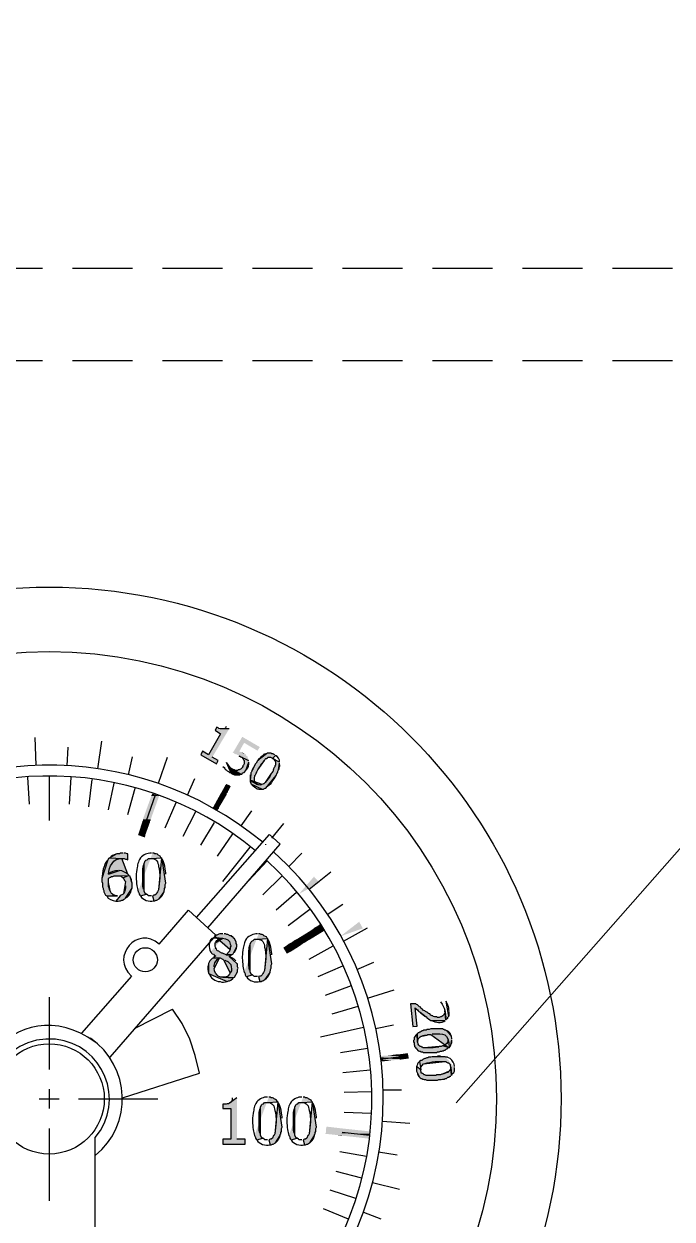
# Model space of a CAD drawing. Header units: millimetres. Extents: x 183355 to 194386, y -190559 to -183233.
# Drawn here: x 186249.4 to 186319.7, y -184252 to -184122.5 of the extents above; entities that cross this region are included whole.
import ezdxf

# ---------------------------------------------------------------- set-up
doc = ezdxf.new("R2010")
doc.units = ezdxf.units.MM
doc.header["$LTSCALE"] = 13
doc.linetypes.add('DASHED', pattern=[0.75, 0.5, -0.25])
doc.layers.add('4虚线层', color=6, linetype='DASHED')
doc.layers.add('PDF_几何图形', color=7, linetype='Continuous')
doc.layers.add('PDF_实体填充', color=7, linetype='Continuous', true_color=0xffffff)
doc.layers.add('标注、文本', color=3, linetype='Continuous', lineweight=25)
doc.layers.add('铁心', color=3, linetype='Continuous', lineweight=0)

# ---------------------------------------------------------------- blocks, each defined once
blk = doc.blocks.new('A$C1C912F39')
at = {"layer": 'PDF_实体填充', "transparency": 33554559}
for points in [[(74.95, 121.4), (74.23, 121.4), (73.97, 121.4), (73.84, 121.46), (73.77, 121.53), (73.64, 121.59), (73.45, 121.27), (74.03, 120.88), (72.73, 118.59), (72.07, 118.98), (71.88, 118.59), (73.58, 117.61), (73.77, 118), (73.12, 118.33)], [(78.28, 119.44), (76.38, 120.55), (75.34, 118.79), (75.47, 118.79), (75.53, 118.72), (75.67, 118.66), (75.8, 118.66), (75.86, 118.59), (75.99, 118.53), (76.06, 118.46), (77.1, 117.94), (77.1, 118.07), (77.04, 118.13), (76.97, 118.26), (76.97, 118.33), (76.91, 118.46), (76.78, 118.53), (76.78, 118.59), (76.06, 118.98), (76.58, 119.9), (78.02, 119.05)], [(77.1, 117.94), (76.06, 118.46), (76.12, 118.46), (76.19, 118.39), (76.32, 118.33), (76.45, 118.2), (76.51, 118.07), (76.58, 118), (76.58, 117.61), (76.51, 117.48), (76.45, 117.42), (76.45, 117.35), (76.38, 117.22), (76.32, 117.15), (76.25, 117.09), (76.12, 117.02), (76.06, 116.96), (75.93, 116.96), (75.86, 116.89), (75.6, 116.89), (75.53, 116.96), (75.4, 116.96), (75.34, 117.02), (76.19, 116.5), (76.32, 116.5), (76.45, 116.63), (76.58, 116.7), (76.78, 116.89), (77.1, 117.81)], [(76.38, 118.85), (76.32, 118.85), (76.25, 118.92), (76.19, 118.92), (76.06, 118.98), (76.78, 118.59), (76.64, 118.66), (76.58, 118.72), (76.51, 118.79)], [(79.91, 118.59), (79.78, 118.66), (79.71, 118.72), (79.58, 118.72), (79.52, 118.79), (79.13, 118.79), (78.99, 118.72), (78.08, 118), (78.02, 117.94), (77.88, 117.68), (77.82, 117.61), (77.43, 116.89), (77.43, 116.83), (77.36, 116.7), (77.3, 116.63), (77.3, 116.5), (77.23, 115.85), (78.02, 115.39), (77.95, 115.46), (77.82, 115.52), (77.75, 115.59), (77.75, 115.72), (77.69, 115.78), (77.69, 116.17), (77.75, 116.24), (77.75, 116.37), (77.82, 116.44), (77.88, 116.57), (77.88, 116.63), (77.95, 116.7), (77.95, 116.76), (78.02, 116.89), (78.08, 116.96), (78.8, 118), (78.86, 118.13), (78.93, 118.2), (78.99, 118.2), (79.13, 118.26), (79.19, 118.33), (79.45, 118.33), (79.58, 118.26), (79.65, 118.2), (79.97, 118.53)], [(80.43, 117.81), (79.65, 118.2), (79.71, 118.2), (79.84, 118.07), (79.91, 117.94), (79.97, 117.87), (79.97, 117.48), (79.91, 117.42), (79.91, 117.28), (79.84, 117.22), (79.78, 117.09), (79.78, 117.02), (79.71, 116.96), (79.71, 116.83), (79.65, 116.76), (79.58, 116.63), (79.52, 116.57), (78.86, 115.59), (78.8, 115.52), (78.73, 115.46), (78.67, 115.46), (78.54, 115.39), (77.23, 115.85), (77.23, 115.65), (77.3, 115.59), (77.3, 115.46), (78.54, 114.87), (78.67, 114.87), (78.73, 114.93), (78.86, 115), (78.93, 115), (80.04, 116.37), (80.17, 116.63), (80.24, 116.7), (80.24, 116.83), (80.3, 116.96), (80.43, 117.68)], [(74.62, 117.81), (75.14, 116.63), (75.21, 116.57), (75.34, 116.5), (75.4, 116.5), (75.53, 116.44), (76.12, 116.44), (76.19, 116.5), (75.34, 117.02), (75.27, 117.09), (75.14, 117.15), (75.08, 117.22), (74.69, 117.74)], [(63.46, 107.95), (63.2, 107.95), (63.07, 107.88), (62.8, 107.88), (62.02, 107.43), (63.33, 107.36), (63.59, 107.36), (63.72, 107.3), (63.85, 107.3), (63.98, 107.23), (63.98, 107.88), (63.91, 107.88), (63.72, 107.95), (63.59, 107.95)], [(65.09, 103.77), (65.15, 103.71), (65.22, 103.57), (65.22, 103.51), (65.28, 103.38), (65.35, 103.31), (66, 103.51), (65.87, 103.57), (65.74, 103.84), (65.74, 103.9), (65.74, 106.77), (65.74, 106.84), (65.87, 107.1), (65.94, 107.17), (66.07, 107.23), (66.2, 107.36), (66.53, 107.36), (67.64, 107.43), (67.57, 107.49), (67.5, 107.62), (67.24, 107.75), (67.18, 107.82), (67.05, 107.88), (66.92, 107.88), (66.79, 107.95), (66.66, 107.95)], [(62.02, 107.43), (61.89, 107.36), (61.76, 107.1), (61.17, 105.21), (61.17, 104.88), (61.24, 104.68), (61.24, 104.29), (61.3, 104.16), (61.3, 104.03), (61.37, 103.9), (61.37, 103.77), (61.56, 103.38), (61.69, 103.31), (62.87, 103.31), (62.67, 103.31), (62.54, 103.38), (62.41, 103.38), (62.35, 103.51), (62.22, 103.57), (62.15, 103.71), (62.09, 103.77), (61.89, 104.75), (61.89, 105.21), (61.96, 105.27), (62.09, 105.34), (62.22, 105.4), (62.35, 105.4), (62.48, 105.47), (62.8, 105.47), (64.11, 105.53), (63.98, 105.66), (63.33, 107.36)], [(67.64, 107.43), (67.31, 103.97), (67.24, 103.84), (67.18, 103.77), (67.11, 103.64), (67.05, 103.51), (66.92, 103.38), (66.79, 103.38), (66.66, 103.31), (66.79, 102.79), (66.92, 102.79), (67.05, 102.86), (67.11, 102.86), (67.37, 102.99), (67.9, 103.77), (67.9, 103.9), (67.96, 103.97), (67.96, 104.1), (68.03, 104.23), (68.03, 104.55), (68.09, 104.68), (67.7, 107.3)], [(64.11, 105.53), (63.46, 105.27), (63.52, 105.21), (63.65, 104.95), (63.72, 104.88), (63.52, 103.57), (63.46, 103.51), (63.33, 103.44), (63.26, 103.38), (63.13, 103.31), (62.67, 102.73), (62.93, 102.73), (63.07, 102.79), (63.2, 102.79), (63.33, 102.86), (63.46, 102.86), (63.52, 102.92), (63.65, 102.99), (63.72, 103.05), (64.44, 104.16), (64.44, 104.68), (64.18, 105.47)], [(72.92, 97.24), (72.99, 97.24), (73.05, 97.11), (73.12, 97.05), (73.25, 96.98), (73.38, 96.85), (73.51, 96.79), (73.45, 96.79), (73.32, 96.72), (73.25, 96.59), (73.97, 96.59), (74.23, 96.46), (74.29, 96.46), (74.36, 96.39), (75.08, 94.96), (75.01, 94.83), (74.82, 94.63), (74.56, 94.5), (74.29, 94.5), (75.4, 94.43), (75.53, 94.5), (75.67, 94.76), (75.73, 94.83), (75.86, 95.09), (75.86, 95.35), (75.93, 95.48), (75.86, 95.61), (75.86, 95.94), (75.8, 96), (75.01, 96.72), (75.01, 96.79), (75.08, 96.79), (75.21, 96.92), (74.62, 96.92), (74.23, 97.11), (74.16, 97.11), (73.9, 97.24), (73.84, 97.31), (73.71, 97.37), (73.64, 97.44), (73.58, 97.57), (73.51, 97.57), (73.51, 97.7), (73.45, 97.83), (73.45, 98.22), (74.29, 98.74)], [(73.64, 99.07), (73.51, 99.07), (73.38, 99), (75.08, 97.5), (75.01, 97.37), (75.01, 97.31), (74.62, 96.92), (75.21, 96.92), (75.34, 96.98), (75.4, 97.05), (75.8, 97.83), (75.8, 98.03), (75.73, 98.16), (75.73, 98.29), (75.53, 98.68), (75.47, 98.74), (75.34, 98.87), (75.27, 98.87), (75.21, 99), (75.08, 99), (74.82, 99.14), (74.69, 99.14), (74.56, 99.2), (74.42, 99.2)], [(76.58, 95.02), (76.64, 94.96), (76.71, 94.83), (76.71, 94.76), (76.78, 94.63), (76.84, 94.57), (77.49, 94.76), (77.36, 94.83), (77.23, 95.09), (77.23, 95.15), (77.23, 98.03), (77.23, 98.09), (77.36, 98.35), (77.43, 98.42), (77.56, 98.48), (77.69, 98.61), (78.02, 98.61), (79.13, 98.68), (79.06, 98.74), (78.99, 98.87), (78.73, 99), (78.67, 99.07), (78.54, 99.14), (78.41, 99.14), (78.28, 99.2), (78.15, 99.2)], [(79.13, 98.68), (78.8, 95.22), (78.73, 95.09), (78.67, 95.02), (78.6, 94.89), (78.54, 94.76), (78.47, 94.7), (78.41, 94.63), (78.28, 94.63), (78.15, 94.57), (78.28, 94.04), (78.41, 94.04), (78.54, 94.11), (78.6, 94.11), (78.73, 94.17), (78.86, 94.24), (79.39, 95.02), (79.39, 95.15), (79.45, 95.22), (79.45, 95.35), (79.52, 95.48), (79.52, 95.81), (79.58, 95.94), (79.19, 98.55)], [(73.25, 96.59), (73.12, 96.52), (72.86, 96.26), (72.73, 96), (72.73, 94.89), (74.75, 94.04), (74.88, 94.11), (75.01, 94.11), (75.14, 94.17), (75.34, 94.37), (75.4, 94.43), (74.29, 94.5), (74.03, 94.5), (73.77, 94.63), (73.71, 94.7), (73.58, 94.76), (73.58, 94.83), (73.51, 94.89), (73.38, 95.15), (73.38, 95.28), (73.32, 95.41), (73.9, 96.59)], [(98.45, 89.87), (98.32, 90.91), (98.32, 90.58), (98.25, 90.52), (98.19, 90.39), (98.12, 90.32), (97.99, 90.26), (97.93, 90.19), (97.86, 90.19), (97.73, 90.13), (97.54, 90.13), (97.41, 90.19), (97.21, 90.19), (97.08, 90.26), (97.01, 90.32), (96.95, 90.32), (96.82, 90.39), (96.69, 90.52), (96.56, 90.58), (96.49, 90.65), (96.36, 90.71), (96.23, 90.78), (96.16, 90.84), (96.03, 90.91), (95.9, 91.04), (95.77, 91.11), (95.71, 91.17), (95.71, 91.24), (95.58, 91.3), (95.38, 91.5), (95.25, 91.56), (95.19, 91.63), (94.6, 91.63), (94.86, 89.15), (95.32, 89.21), (95.12, 91.17), (95.12, 91.11), (95.19, 91.11), (95.25, 91.04), (95.38, 90.97), (95.45, 90.84), (95.51, 90.78), (95.64, 90.71), (96.3, 90.19), (96.43, 90.06), (96.56, 90), (96.69, 89.87), (96.82, 89.8), (98.38, 89.8)], [(98.65, 91.43), (98.65, 91.5), (98.52, 91.76), (98.52, 91.82), (98.45, 91.89), (98.71, 90.26), (98.78, 90.32), (98.78, 90.78)], [(98.78, 86.86), (98.12, 87.06), (98.06, 87.06), (97.93, 86.99), (97.73, 86.99), (96.1, 86.86), (95.97, 86.86), (95.9, 86.93), (95.84, 86.93), (95.71, 86.99), (95.64, 86.99), (95.51, 87.12), (95.45, 87.25), (95.45, 87.32), (95.38, 87.45), (95.32, 88.36), (95.25, 88.3), (95.19, 88.23), (95.12, 88.1), (94.99, 87.97), (94.99, 87.71), (94.92, 87.65), (94.92, 87.51), (94.99, 87.38), (94.99, 87.19), (95.05, 87.12), (95.05, 86.99), (95.12, 86.93), (95.19, 86.8), (95.25, 86.73), (95.45, 86.54), (95.58, 86.47), (95.64, 86.47), (95.71, 86.4), (95.9, 86.4), (95.97, 86.34), (97.41, 86.34), (97.54, 86.4), (97.73, 86.4), (97.86, 86.47), (97.99, 86.47), (98.06, 86.54), (98.19, 86.54), (98.25, 86.6), (98.38, 86.6), (98.45, 86.67), (98.52, 86.73), (98.58, 86.73), (98.65, 86.8)], [(99.1, 87.84), (99.1, 87.91), (99.04, 88.04), (99.04, 88.1), (98.97, 88.23), (98.58, 88.69), (98.52, 88.69), (98.45, 88.76), (98.32, 88.76), (98.25, 88.82), (98.19, 88.82), (98.06, 88.89), (96.88, 88.89), (96.82, 88.89), (96.62, 88.82), (96.43, 88.82), (96.3, 88.76), (96.03, 88.76), (95.97, 88.69), (95.84, 88.69), (95.77, 88.62), (95.64, 88.56), (95.58, 88.56), (95.51, 88.49), (95.45, 88.49), (95.32, 88.36), (95.38, 87.45), (95.38, 87.65), (95.45, 87.71), (95.45, 87.84), (95.51, 87.91), (95.64, 88.04), (95.77, 88.1), (95.84, 88.1), (96.36, 88.23), (96.49, 88.3), (96.82, 88.3), (98.78, 86.86), (98.84, 86.93), (98.91, 86.99), (98.97, 87.12), (99.1, 87.71)], [(98.45, 85.82), (98.38, 85.88), (97.99, 85.88), (97.21, 85.88), (96.95, 85.88), (96.82, 85.82), (96.56, 85.82), (96.49, 85.75), (96.36, 85.75), (96.23, 85.69), (96.16, 85.69), (96.03, 85.62), (95.97, 85.62), (95.84, 85.49), (95.71, 85.49), (95.58, 85.36), (95.71, 84.45), (95.71, 84.77), (96.03, 85.1), (98.38, 85.36), (98.45, 85.36), (98.52, 85.3), (98.65, 85.23), (98.71, 85.23), (98.91, 85.03), (98.91, 84.9), (98.97, 84.77), (99.04, 83.86), (99.1, 83.92), (99.17, 84.05), (99.3, 84.19), (99.36, 84.32), (99.36, 84.71)], [(99.04, 83.86), (98.97, 84.77), (98.97, 84.58), (98.91, 84.51), (98.91, 84.38), (98.84, 84.38), (98.78, 84.32), (98.06, 83.99), (97.99, 83.99), (97.86, 83.92), (97.41, 83.92), (97.34, 83.86), (96.49, 83.86), (96.3, 83.86), (96.16, 83.92), (96.1, 83.92), (96.03, 83.99), (95.9, 84.05), (95.84, 84.12), (95.77, 84.12), (95.77, 84.25), (95.71, 84.32), (95.71, 84.45), (95.25, 84.84), (95.25, 84.32), (95.58, 83.66), (95.64, 83.6), (95.77, 83.53), (95.84, 83.53), (95.9, 83.47), (95.97, 83.47), (96.1, 83.4), (96.23, 83.4), (96.36, 83.34), (97.54, 83.34), (97.67, 83.4), (97.93, 83.4), (98.06, 83.47), (98.25, 83.47), (98.38, 83.53), (98.52, 83.53), (98.65, 83.66), (98.78, 83.66), (98.84, 83.73), (98.91, 83.79), (98.97, 83.79)], [(75.8, 81.44), (75.01, 80.86), (74.95, 80.86), (74.88, 80.79), (74.75, 80.79), (74.62, 80.73), (74.29, 80.73), (74.29, 80.27), (75.14, 80.27), (75.14, 76.94), (74.29, 76.94), (74.29, 76.42), (76.71, 76.42), (76.71, 76.94), (75.8, 76.94)], [(77.69, 77.33), (77.75, 77.27), (77.82, 77.13), (77.82, 77.07), (77.88, 76.94), (77.95, 76.87), (78.6, 77.07), (78.47, 77.13), (78.34, 77.4), (78.34, 77.46), (78.34, 80.33), (78.34, 80.4), (78.47, 80.66), (78.54, 80.73), (78.67, 80.79), (78.8, 80.92), (79.13, 80.92), (80.24, 80.99), (80.17, 81.05), (80.1, 81.18), (79.97, 81.25), (79.84, 81.31), (79.78, 81.38), (79.65, 81.44), (79.52, 81.44), (79.39, 81.51), (79.26, 81.51)], [(80.24, 80.99), (79.91, 77.53), (79.84, 77.4), (79.78, 77.33), (79.65, 77.07), (79.52, 76.94), (79.39, 76.94), (79.26, 76.87), (79.39, 76.35), (79.52, 76.35), (79.65, 76.42), (79.71, 76.42), (79.97, 76.55), (80.5, 77.33), (80.5, 77.46), (80.56, 77.53), (80.56, 77.66), (80.63, 77.79), (80.63, 78.11), (80.69, 78.24), (80.3, 80.86)], [(81.41, 77.33), (81.48, 77.27), (81.54, 77.13), (81.54, 77.07), (81.61, 76.94), (81.67, 76.87), (82.32, 77.07), (82.19, 77.13), (82.06, 77.4), (82.06, 77.46), (82.06, 80.33), (82.06, 80.4), (82.19, 80.66), (82.26, 80.73), (82.39, 80.79), (82.52, 80.92), (82.85, 80.92), (83.96, 80.99), (83.89, 81.05), (83.83, 81.18), (83.7, 81.25), (83.56, 81.31), (83.5, 81.38), (83.37, 81.44), (83.24, 81.44), (83.11, 81.51), (82.98, 81.51)], [(83.96, 80.99), (83.63, 77.53), (83.56, 77.4), (83.5, 77.33), (83.37, 77.07), (83.24, 76.94), (83.11, 76.94), (82.98, 76.87), (83.11, 76.35), (83.24, 76.35), (83.37, 76.42), (83.43, 76.42), (83.56, 76.48), (83.7, 76.55), (84.22, 77.33), (84.22, 77.46), (84.28, 77.53), (84.28, 77.66), (84.35, 77.79), (84.35, 78.11), (84.41, 78.24), (84.02, 80.86)]]:
    blk.add_hatch(color=7, dxfattribs=at).paths.add_polyline_path(points, flags=16)
at = {"layer": 'PDF_几何图形'}
blk.add_line((79.58, 109.58), (80.89, 111.15), dxfattribs=at)
for points in [[(54.06, 117.48), (53.93, 120.48)], [(74.95, 121.4), (74.23, 121.4), (73.97, 121.4), (73.84, 121.46), (73.77, 121.53), (73.64, 121.59), (73.45, 121.27), (74.03, 120.88), (72.73, 118.59), (72.07, 118.98), (71.88, 118.59), (73.58, 117.61), (73.77, 118), (73.12, 118.33)], [(57.39, 117.42), (57.52, 119.44)], [(60.72, 117.09), (61.17, 120.09)], [(64.04, 116.44), (64.5, 118.39)], [(67.31, 115.52), (68.29, 118.33)], [(77.1, 117.94), (76.06, 118.46), (76.12, 118.46), (76.19, 118.39), (76.32, 118.33), (76.45, 118.2), (76.51, 118.07), (76.58, 118), (76.58, 117.61), (76.51, 117.48), (76.45, 117.42), (76.45, 117.35), (76.38, 117.22), (76.32, 117.15), (76.25, 117.09), (76.12, 117.02), (76.06, 116.96), (75.93, 116.96), (75.86, 116.89), (75.6, 116.89), (75.53, 116.96), (75.4, 116.96), (75.34, 117.02), (76.19, 116.5), (76.32, 116.5), (76.45, 116.63), (76.58, 116.7), (76.78, 116.89), (77.1, 117.81)], [(79.91, 118.59), (79.78, 118.66), (79.71, 118.72), (79.58, 118.72), (79.52, 118.79), (79.13, 118.79), (78.99, 118.72), (78.08, 118), (78.02, 117.94), (77.88, 117.68), (77.82, 117.61), (77.43, 116.89), (77.43, 116.83), (77.36, 116.7), (77.3, 116.63), (77.3, 116.5), (77.23, 115.85), (78.02, 115.39), (77.95, 115.46), (77.82, 115.52), (77.75, 115.59), (77.75, 115.72), (77.69, 115.78), (77.69, 116.17), (77.75, 116.24), (77.75, 116.37), (77.82, 116.44), (77.88, 116.57), (77.88, 116.63), (77.95, 116.7), (77.95, 116.76), (78.02, 116.89), (78.08, 116.96), (78.8, 118), (78.86, 118.13), (78.93, 118.2), (78.99, 118.2), (79.13, 118.26), (79.19, 118.33), (79.45, 118.33), (79.58, 118.26), (79.65, 118.2), (79.97, 118.53)], [(80.43, 117.81), (79.65, 118.2), (79.71, 118.2), (79.84, 118.07), (79.91, 117.94), (79.97, 117.87), (79.97, 117.48), (79.91, 117.42), (79.91, 117.28), (79.84, 117.22), (79.78, 117.09), (79.78, 117.02), (79.71, 116.96), (79.71, 116.83), (79.65, 116.76), (79.58, 116.63), (79.52, 116.57), (78.86, 115.59), (78.8, 115.52), (78.73, 115.46), (78.67, 115.46), (78.54, 115.39), (77.23, 115.85), (77.23, 115.65), (77.3, 115.59), (77.3, 115.46), (78.54, 114.87), (78.67, 114.87), (78.73, 114.93), (78.86, 115), (78.93, 115), (80.04, 116.37), (80.17, 116.63), (80.24, 116.7), (80.24, 116.83), (80.3, 116.96), (80.43, 117.68)], [(74.62, 117.81), (75.14, 116.63), (75.21, 116.57), (75.34, 116.5), (75.4, 116.5), (75.53, 116.44), (76.12, 116.44), (76.19, 116.5), (75.34, 117.02), (75.27, 117.09), (75.14, 117.15), (75.08, 117.22), (74.69, 117.74)], [(53.34, 113.24), (53.14, 116.17)], [(55.49, 111.47), (55.49, 116.24)], [(57.65, 113.24), (57.84, 116.17)], [(59.74, 112.98), (60.13, 115.91)], [(61.89, 112.65), (62.48, 115.52)], [(70.44, 114.22), (71.23, 116.04)], [(73.45, 112.71), (74.95, 115.33)], [(63.98, 112.13), (64.76, 115)], [(66, 111.47), (66.98, 114.28)], [(68.03, 110.69), (69.2, 113.43)], [(69.99, 109.78), (71.36, 112.45)], [(76.25, 110.89), (77.43, 112.52)], [(71.88, 108.8), (73.38, 111.28)], [(71.42, 100.96), (79.32, 109.97), (80.5, 108.93)], [(72.66, 99.85), (80.5, 108.93)], [(73.71, 107.62), (75.34, 110.04)], [(78.93, 108.86), (78.93, 108.93)], [(63.46, 107.95), (63.2, 107.95), (63.07, 107.88), (62.8, 107.88), (62.02, 107.43), (63.33, 107.36), (63.59, 107.36), (63.72, 107.3), (63.85, 107.3), (63.98, 107.23), (63.98, 107.88), (63.91, 107.88), (63.72, 107.95), (63.59, 107.95)], [(65.09, 103.77), (65.15, 103.71), (65.22, 103.57), (65.22, 103.51), (65.28, 103.38), (65.35, 103.31), (66, 103.51), (65.87, 103.57), (65.74, 103.84), (65.74, 103.9), (65.74, 106.77), (65.74, 106.84), (65.87, 107.1), (65.94, 107.17), (66.07, 107.23), (66.2, 107.36), (66.53, 107.36), (67.64, 107.43), (67.57, 107.49), (67.5, 107.62), (67.24, 107.75), (67.18, 107.82), (67.05, 107.88), (66.92, 107.88), (66.79, 107.95), (66.66, 107.95)], [(74.29, 104.88), (77.23, 108.6)], [(81.41, 106.51), (82.85, 107.95)], [(62.02, 107.43), (61.89, 107.36), (61.76, 107.1), (61.17, 105.21), (61.17, 104.88), (61.24, 104.68), (61.24, 104.29), (61.3, 104.16), (61.3, 104.03), (61.37, 103.9), (61.37, 103.77), (61.56, 103.38), (61.69, 103.31), (62.87, 103.31), (62.67, 103.31), (62.54, 103.38), (62.41, 103.38), (62.35, 103.51), (62.22, 103.57), (62.15, 103.71), (62.09, 103.77), (61.89, 104.75), (61.89, 105.21), (61.96, 105.27), (62.09, 105.34), (62.22, 105.4), (62.35, 105.4), (62.48, 105.47), (62.8, 105.47), (64.11, 105.53), (63.98, 105.66), (63.33, 107.36)], [(67.64, 107.43), (67.31, 103.97), (67.24, 103.84), (67.18, 103.77), (67.11, 103.64), (67.05, 103.51), (66.92, 103.38), (66.79, 103.38), (66.66, 103.31), (66.79, 102.79), (66.92, 102.79), (67.05, 102.86), (67.11, 102.86), (67.37, 102.99), (67.9, 103.77), (67.9, 103.9), (67.96, 103.97), (67.96, 104.1), (68.03, 104.23), (68.03, 104.55), (68.09, 104.68), (67.7, 107.3)], [(77.04, 104.95), (79.06, 107.1)], [(61.89, 105.66), (63.07, 106.06)], [(64.11, 105.53), (63.46, 105.27), (63.52, 105.21), (63.65, 104.95), (63.72, 104.88), (63.52, 103.57), (63.46, 103.51), (63.33, 103.44), (63.26, 103.38), (63.13, 103.31), (62.67, 102.73), (62.93, 102.73), (63.07, 102.79), (63.2, 102.79), (63.33, 102.86), (63.46, 102.86), (63.52, 102.92), (63.65, 102.99), (63.72, 103.05), (64.44, 104.16), (64.44, 104.68), (64.18, 105.47)], [(78.6, 103.44), (80.69, 105.47)], [(83.63, 104.03), (85.98, 105.93)], [(80.04, 101.81), (82.26, 103.71)], [(85.59, 101.29), (87.29, 102.4)], [(67.37, 98.09), (70.57, 101.75), (73.51, 99.07)], [(81.35, 100.11), (83.7, 101.88)], [(82.52, 98.35), (85.07, 99.92)], [(87.35, 98.42), (89.96, 99.85)], [(73.51, 99.07), (62.02, 85.82)], [(72.92, 97.24), (72.99, 97.24), (73.05, 97.11), (73.12, 97.05), (73.25, 96.98), (73.38, 96.85), (73.51, 96.79), (73.45, 96.79), (73.32, 96.72), (73.25, 96.59), (73.97, 96.59), (74.23, 96.46), (74.29, 96.46), (74.36, 96.39), (75.08, 94.96), (75.01, 94.83), (74.82, 94.63), (74.56, 94.5), (74.29, 94.5), (75.4, 94.43), (75.53, 94.5), (75.67, 94.76), (75.73, 94.83), (75.86, 95.09), (75.86, 95.35), (75.93, 95.48), (75.86, 95.61), (75.86, 95.94), (75.8, 96), (75.01, 96.72), (75.01, 96.79), (75.08, 96.79), (75.21, 96.92), (74.62, 96.92), (74.23, 97.11), (74.16, 97.11), (73.9, 97.24), (73.84, 97.31), (73.71, 97.37), (73.64, 97.44), (73.58, 97.57), (73.51, 97.57), (73.51, 97.7), (73.45, 97.83), (73.45, 98.22), (74.29, 98.74)], [(73.64, 99.07), (73.51, 99.07), (73.38, 99), (75.08, 97.5), (75.01, 97.37), (75.01, 97.31), (74.62, 96.92), (75.21, 96.92), (75.34, 96.98), (75.4, 97.05), (75.8, 97.83), (75.8, 98.03), (75.73, 98.16), (75.73, 98.29), (75.53, 98.68), (75.47, 98.74), (75.34, 98.87), (75.27, 98.87), (75.21, 99), (75.08, 99), (74.82, 99.14), (74.69, 99.14), (74.56, 99.2), (74.42, 99.2)], [(76.58, 95.02), (76.64, 94.96), (76.71, 94.83), (76.71, 94.76), (76.78, 94.63), (76.84, 94.57), (77.49, 94.76), (77.36, 94.83), (77.23, 95.09), (77.23, 95.15), (77.23, 98.03), (77.23, 98.09), (77.36, 98.35), (77.43, 98.42), (77.56, 98.48), (77.69, 98.61), (78.02, 98.61), (79.13, 98.68), (79.06, 98.74), (78.99, 98.87), (78.73, 99), (78.67, 99.07), (78.54, 99.14), (78.41, 99.14), (78.28, 99.2), (78.15, 99.2)], [(79.13, 98.68), (78.8, 95.22), (78.73, 95.09), (78.67, 95.02), (78.6, 94.89), (78.54, 94.76), (78.47, 94.7), (78.41, 94.63), (78.28, 94.63), (78.15, 94.57), (78.28, 94.04), (78.41, 94.04), (78.54, 94.11), (78.6, 94.11), (78.73, 94.17), (78.86, 94.24), (79.39, 95.02), (79.39, 95.15), (79.45, 95.22), (79.45, 95.35), (79.52, 95.48), (79.52, 95.81), (79.58, 95.94), (79.19, 98.55)], [(86.89, 99.27), (86.89, 99.33)], [(83.63, 96.46), (86.24, 97.9)], [(73.25, 96.59), (73.12, 96.52), (72.86, 96.26), (72.73, 96), (72.73, 94.89), (74.75, 94.04), (74.88, 94.11), (75.01, 94.11), (75.14, 94.17), (75.34, 94.37), (75.4, 94.43), (74.29, 94.5), (74.03, 94.5), (73.77, 94.63), (73.71, 94.7), (73.58, 94.76), (73.58, 94.83), (73.51, 94.89), (73.38, 95.15), (73.38, 95.28), (73.32, 95.41), (73.9, 96.59)], [(88.79, 95.35), (90.62, 96.13)], [(64.37, 94.63), (58.95, 88.43)], [(84.61, 94.57), (87.29, 95.74)], [(85.39, 92.54), (88.2, 93.59)], [(55.49, 84.51), (55.49, 92.35)], [(89.96, 92.22), (92.84, 93.13)], [(64.7, 88.95), (68.81, 91.04)], [(71.75, 84.12), (71.29, 86.01), (70.7, 87.78), (69.85, 89.47), (68.81, 91.04)], [(86.11, 90.52), (88.92, 91.37)], [(98.45, 89.87), (98.32, 90.91), (98.32, 90.58), (98.25, 90.52), (98.19, 90.39), (98.12, 90.32), (97.99, 90.26), (97.93, 90.19), (97.86, 90.19), (97.73, 90.13), (97.54, 90.13), (97.41, 90.19), (97.21, 90.19), (97.08, 90.26), (97.01, 90.32), (96.95, 90.32), (96.82, 90.39), (96.69, 90.52), (96.56, 90.58), (96.49, 90.65), (96.36, 90.71), (96.23, 90.78), (96.16, 90.84), (96.03, 90.91), (95.9, 91.04), (95.77, 91.11), (95.71, 91.17), (95.71, 91.24), (95.58, 91.3), (95.38, 91.5), (95.25, 91.56), (95.19, 91.63), (94.6, 91.63), (94.86, 89.15), (95.32, 89.21), (95.12, 91.17), (95.12, 91.11), (95.19, 91.11), (95.25, 91.04), (95.38, 90.97), (95.45, 90.84), (95.51, 90.78), (95.64, 90.71), (96.3, 90.19), (96.43, 90.06), (96.56, 90), (96.69, 89.87), (96.82, 89.8), (98.38, 89.8)], [(98.65, 91.43), (98.65, 91.5), (98.52, 91.76), (98.52, 91.82), (98.45, 91.89), (98.71, 90.26), (98.78, 90.32), (98.78, 90.78)], [(84.87, 88.04), (89.51, 89.08)], [(90.81, 88.95), (92.77, 89.34)], [(98.78, 86.86), (98.12, 87.06), (98.06, 87.06), (97.93, 86.99), (97.73, 86.99), (96.1, 86.86), (95.97, 86.86), (95.9, 86.93), (95.84, 86.93), (95.71, 86.99), (95.64, 86.99), (95.51, 87.12), (95.45, 87.25), (95.45, 87.32), (95.38, 87.45), (95.32, 88.36), (95.25, 88.3), (95.19, 88.23), (95.12, 88.1), (94.99, 87.97), (94.99, 87.71), (94.92, 87.65), (94.92, 87.51), (94.99, 87.38), (94.99, 87.19), (95.05, 87.12), (95.05, 86.99), (95.12, 86.93), (95.19, 86.8), (95.25, 86.73), (95.45, 86.54), (95.58, 86.47), (95.64, 86.47), (95.71, 86.4), (95.9, 86.4), (95.97, 86.34), (97.41, 86.34), (97.54, 86.4), (97.73, 86.4), (97.86, 86.47), (97.99, 86.47), (98.06, 86.54), (98.19, 86.54), (98.25, 86.6), (98.38, 86.6), (98.45, 86.67), (98.52, 86.73), (98.58, 86.73), (98.65, 86.8)], [(99.1, 87.84), (99.1, 87.91), (99.04, 88.04), (99.04, 88.1), (98.97, 88.23), (98.58, 88.69), (98.52, 88.69), (98.45, 88.76), (98.32, 88.76), (98.25, 88.82), (98.19, 88.82), (98.06, 88.89), (96.88, 88.89), (96.82, 88.89), (96.62, 88.82), (96.43, 88.82), (96.3, 88.76), (96.03, 88.76), (95.97, 88.69), (95.84, 88.69), (95.77, 88.62), (95.64, 88.56), (95.58, 88.56), (95.51, 88.49), (95.45, 88.49), (95.32, 88.36), (95.38, 87.45), (95.38, 87.65), (95.45, 87.71), (95.45, 87.84), (95.51, 87.91), (95.64, 88.04), (95.77, 88.1), (95.84, 88.1), (96.36, 88.23), (96.49, 88.3), (96.82, 88.3), (98.78, 86.86), (98.84, 86.93), (98.91, 86.99), (98.97, 87.12), (99.1, 87.71)], [(87.02, 86.34), (89.96, 86.8)], [(91.4, 85.62), (94.34, 86.01)], [(98.45, 85.82), (98.38, 85.88), (97.99, 85.88), (97.21, 85.88), (96.95, 85.88), (96.82, 85.82), (96.56, 85.82), (96.49, 85.75), (96.36, 85.75), (96.23, 85.69), (96.16, 85.69), (96.03, 85.62), (95.97, 85.62), (95.84, 85.49), (95.71, 85.49), (95.58, 85.36), (95.71, 84.45), (95.71, 84.77), (96.03, 85.1), (98.38, 85.36), (98.45, 85.36), (98.52, 85.3), (98.65, 85.23), (98.71, 85.23), (98.91, 85.03), (98.91, 84.9), (98.97, 84.77), (99.04, 83.86), (99.1, 83.92), (99.17, 84.05), (99.3, 84.19), (99.36, 84.32), (99.36, 84.71)], [(87.29, 84.19), (90.22, 84.45)], [(99.04, 83.86), (98.97, 84.77), (98.97, 84.58), (98.91, 84.51), (98.91, 84.38), (98.84, 84.38), (98.78, 84.32), (98.06, 83.99), (97.99, 83.99), (97.86, 83.92), (97.41, 83.92), (97.34, 83.86), (96.49, 83.86), (96.3, 83.86), (96.16, 83.92), (96.1, 83.92), (96.03, 83.99), (95.9, 84.05), (95.84, 84.12), (95.77, 84.12), (95.77, 84.25), (95.71, 84.32), (95.71, 84.45), (95.25, 84.84), (95.25, 84.32), (95.58, 83.66), (95.64, 83.6), (95.77, 83.53), (95.84, 83.53), (95.9, 83.47), (95.97, 83.47), (96.1, 83.4), (96.23, 83.4), (96.36, 83.34), (97.54, 83.34), (97.67, 83.4), (97.93, 83.4), (98.06, 83.47), (98.25, 83.47), (98.38, 83.53), (98.52, 83.53), (98.65, 83.66), (98.78, 83.66), (98.84, 83.73), (98.91, 83.79), (98.97, 83.79)], [(63.39, 81.44), (71.75, 84.12)], [(55.49, 80.27), (55.49, 82.36)], [(87.42, 82.03), (90.35, 82.1)], [(91.59, 82.29), (93.62, 82.29)], [(54.38, 81.31), (56.54, 81.31)], [(58.63, 81.31), (67.24, 81.31)], [(75.8, 81.44), (75.01, 80.86), (74.95, 80.86), (74.88, 80.79), (74.75, 80.79), (74.62, 80.73), (74.29, 80.73), (74.29, 80.27), (75.14, 80.27), (75.14, 76.94), (74.29, 76.94), (74.29, 76.42), (76.71, 76.42), (76.71, 76.94), (75.8, 76.94)], [(77.69, 77.33), (77.75, 77.27), (77.82, 77.13), (77.82, 77.07), (77.88, 76.94), (77.95, 76.87), (78.6, 77.07), (78.47, 77.13), (78.34, 77.4), (78.34, 77.46), (78.34, 80.33), (78.34, 80.4), (78.47, 80.66), (78.54, 80.73), (78.67, 80.79), (78.8, 80.92), (79.13, 80.92), (80.24, 80.99), (80.17, 81.05), (80.1, 81.18), (79.97, 81.25), (79.84, 81.31), (79.78, 81.38), (79.65, 81.44), (79.52, 81.44), (79.39, 81.51), (79.26, 81.51)], [(80.24, 80.99), (79.91, 77.53), (79.84, 77.4), (79.78, 77.33), (79.65, 77.07), (79.52, 76.94), (79.39, 76.94), (79.26, 76.87), (79.39, 76.35), (79.52, 76.35), (79.65, 76.42), (79.71, 76.42), (79.97, 76.55), (80.5, 77.33), (80.5, 77.46), (80.56, 77.53), (80.56, 77.66), (80.63, 77.79), (80.63, 78.11), (80.69, 78.24), (80.3, 80.86)], [(81.41, 77.33), (81.48, 77.27), (81.54, 77.13), (81.54, 77.07), (81.61, 76.94), (81.67, 76.87), (82.32, 77.07), (82.19, 77.13), (82.06, 77.4), (82.06, 77.46), (82.06, 80.33), (82.06, 80.4), (82.19, 80.66), (82.26, 80.73), (82.39, 80.79), (82.52, 80.92), (82.85, 80.92), (83.96, 80.99), (83.89, 81.05), (83.83, 81.18), (83.7, 81.25), (83.56, 81.31), (83.5, 81.38), (83.37, 81.44), (83.24, 81.44), (83.11, 81.51), (82.98, 81.51)], [(83.96, 80.99), (83.63, 77.53), (83.56, 77.4), (83.5, 77.33), (83.37, 77.07), (83.24, 76.94), (83.11, 76.94), (82.98, 76.87), (83.11, 76.35), (83.24, 76.35), (83.37, 76.42), (83.43, 76.42), (83.56, 76.48), (83.7, 76.55), (84.22, 77.33), (84.22, 77.46), (84.28, 77.53), (84.28, 77.66), (84.35, 77.79), (84.35, 78.11), (84.41, 78.24), (84.02, 80.86)], [(87.42, 79.88), (90.35, 79.75)], [(55.49, 70.28), (55.49, 78.11)], [(87.22, 77.72), (90.16, 77.4)], [(91.53, 78.9), (94.53, 78.7)], [(60.45, 45.41), (60.45, 77.13)], [(86.96, 75.63), (89.83, 75.11)], [(91.14, 75.57), (93.16, 75.24)], [(91.27, 76.02), (91.27, 76.09)], [(86.5, 73.48), (89.31, 72.76)], [(85.85, 71.45), (88.66, 70.54)], [(90.48, 72.24), (93.42, 71.52)], [(85.13, 69.43), (87.87, 68.32)], [(89.51, 69.04), (91.4, 68.32)]]:
    blk.add_lwpolyline(points, dxfattribs=at)
for centre, radius in [((55.46, 81.31), 55.46), ((55.46, 81.31), 48.47), ((55.46, 81.31), 48.47), ((65.87, 96.39), 1.31), ((55.46, 81.31), 5.97)]:
    blk.add_circle(centre, radius, dxfattribs=at)
for points in [[(78.6, 109.12), (64.74, 120.6), (44.56, 120.24), (31.21, 108.14)], [(74.62, 121.66), (74.56, 121.47), (74.43, 121.37), (74.23, 121.4)], [(77.82, 108.21), (64.4, 119.35), (45.03, 118.94), (32.05, 107.3)], [(78.54, 118.46), (78.27, 118.14), (78.19, 118.29), (78.08, 118)], [(78.15, 117.09), (78.25, 117.34), (78.6, 117.82), (78.8, 118)], [(78.93, 118.72), (78.59, 118.53), (78.9, 118.83), (78.54, 118.46)], [(80.43, 117.81), (80.44, 118.09), (80.26, 118.41), (79.97, 118.53)], [(74.29, 117.35), (74.55, 117.13), (74.46, 117.12), (74.62, 116.96)], [(74.62, 116.96), (74.81, 116.89), (74.94, 116.65), (75.14, 116.63)], [(75.01, 117.22), (74.88, 117.53), (74.82, 117.33), (74.69, 117.74)], [(76.84, 117.02), (77.07, 117.21), (77.12, 117.52), (77.1, 117.81)], [(77.75, 117.48), (77.62, 117.26), (77.54, 117.15), (77.43, 116.89)], [(80.37, 117.02), (80.34, 117.41), (80.47, 117.15), (80.43, 117.68)], [(77.23, 116.44), (77.23, 116.24), (77.23, 116.04), (77.23, 115.85)], [(78.47, 115.33), (78.01, 115.26), (77.61, 115.68), (77.23, 115.85)], [(77.43, 115.33), (77.55, 115.16), (77.84, 115.06), (77.95, 114.93)], [(79.45, 116.44), (79.43, 116.23), (78.95, 115.78), (78.86, 115.59)], [(79.13, 115.2), (79.39, 115.52), (79.47, 115.36), (79.58, 115.65)], [(79.58, 115.65), (79.74, 115.83), (79.9, 116.16), (80.04, 116.37)], [(77.95, 114.93), (78.22, 114.91), (78.08, 114.84), (78.54, 114.87)], [(62.67, 107.82), (62.42, 107.74), (62.19, 107.66), (62.02, 107.43)], [(66.53, 107.95), (66.08, 107.97), (65.65, 107.76), (65.35, 107.43)], [(80.1, 54.87), (95.62, 69.21), (95.5, 93.9), (79.78, 108.08)], [(61.3, 106.25), (61.28, 105.9), (61.22, 105.55), (61.17, 105.21)], [(61.69, 107.1), (61.37, 106.57), (61.52, 106.71), (61.3, 106.25)], [(61.89, 105.66), (61.89, 106.46), (62.42, 107.44), (63.33, 107.36)], [(65.35, 107.43), (65.05, 106.92), (65.05, 106.75), (64.96, 106.19)], [(65.61, 105.4), (65.63, 105.86), (65.55, 106.35), (65.74, 106.77)], [(66.53, 107.36), (67.06, 107.38), (67.27, 106.97), (67.31, 106.51)], [(67.31, 106.51), (67.38, 106.37), (67.46, 105.44), (67.44, 105.27)], [(68.09, 105.66), (68.1, 105.95), (67.91, 107.11), (67.7, 107.3)], [(80.17, 56.57), (94.27, 70.66), (93.79, 93.78), (78.99, 107.17)], [(62.93, 106.06), (62.6, 106.02), (62.11, 105.95), (61.89, 105.66)], [(62.8, 105.47), (63.14, 105.45), (63.21, 105.56), (63.46, 105.27)], [(63.98, 105.66), (63.7, 105.86), (63.4, 106.04), (63.07, 106.06)], [(64.37, 104.82), (64.39, 105.23), (64.35, 105.07), (64.18, 105.47)], [(64.96, 106.19), (64.84, 105.47), (64.89, 105.13), (64.96, 104.42)], [(65.61, 104.75), (65.61, 104.97), (65.61, 105.19), (65.61, 105.4)], [(67.44, 105.27), (67.43, 104.83), (67.33, 104.4), (67.31, 103.97)], [(62.02, 103.9), (61.88, 104.41), (61.88, 104.16), (61.89, 104.75)], [(63.72, 104.42), (63.74, 104.11), (63.7, 103.82), (63.52, 103.57)], [(63.85, 103.12), (64.21, 103.42), (64.3, 103.75), (64.44, 104.16)], [(64.96, 104.42), (64.95, 104.2), (65.1, 104), (65.09, 103.77)], [(65.68, 104.03), (65.63, 104.39), (65.59, 104.25), (65.61, 104.75)], [(67.44, 103.05), (67.68, 103.26), (67.79, 103.49), (67.9, 103.77)], [(61.69, 103.31), (61.86, 102.92), (62.32, 102.84), (62.67, 102.73)], [(65.35, 103.31), (65.61, 102.87), (66.29, 102.61), (66.79, 102.79)], [(66.53, 103.31), (66.18, 103.32), (66.25, 103.26), (66, 103.51)], [(67.37, 98.09), (65.04, 100.18), (62.02, 96.72), (64.37, 94.63)], [(73.12, 98.74), (72.68, 98.39), (72.74, 97.7), (72.92, 97.24)], [(73.12, 98.74), (73.48, 98.8), (75.06, 98.9), (75.08, 98.09)], [(73.51, 98.29), (73.62, 98.6), (74.02, 98.68), (74.29, 98.74)], [(74.29, 99.2), (73.84, 99.18), (74.05, 99.28), (73.64, 99.07)], [(76.84, 98.68), (76.54, 98.17), (76.54, 98), (76.45, 97.44)], [(78.02, 99.2), (77.57, 99.22), (77.14, 99.01), (76.84, 98.68)], [(78.02, 98.61), (78.55, 98.63), (78.76, 98.23), (78.8, 97.76)], [(79.58, 96.92), (79.59, 97.2), (79.4, 98.36), (79.19, 98.55)], [(75.08, 98.09), (75.26, 97.77), (75.03, 98.03), (75.08, 97.5)], [(75.53, 97.18), (75.77, 97.58), (75.67, 97.54), (75.8, 97.83)], [(76.45, 97.44), (76.33, 96.72), (76.38, 96.38), (76.45, 95.68)], [(77.1, 96.65), (77.12, 97.11), (77.04, 97.6), (77.23, 98.03)], [(78.8, 97.76), (78.87, 97.62), (78.94, 96.7), (78.93, 96.52)], [(72.73, 95.87), (72.58, 95.57), (72.68, 95.2), (72.73, 94.89)], [(73.32, 95.61), (73.29, 96.02), (73.59, 96.38), (73.9, 96.59)], [(74.49, 96.33), (74.98, 96.14), (74.76, 96.23), (75.14, 95.87)], [(75.67, 96.26), (75.34, 96.61), (75.42, 96.51), (75.01, 96.72)], [(75.14, 95.87), (75.19, 95.52), (75.31, 95.31), (75.08, 94.96)], [(77.17, 95.28), (77.12, 95.64), (77.08, 95.5), (77.1, 96)], [(77.1, 96), (77.1, 96.22), (77.1, 96.44), (77.1, 96.65)], [(78.93, 96.52), (78.92, 96.08), (78.82, 95.66), (78.8, 95.22)], [(72.79, 94.89), (72.93, 94.65), (72.96, 94.41), (73.25, 94.3)], [(76.45, 95.68), (76.44, 95.45), (76.59, 95.25), (76.58, 95.02)], [(76.84, 94.57), (77.1, 94.12), (77.78, 93.86), (78.28, 94.04)], [(78.02, 94.57), (77.67, 94.57), (77.74, 94.51), (77.49, 94.76)], [(78.93, 94.3), (79.17, 94.51), (79.28, 94.74), (79.39, 95.02)], [(60.45, 87.45), (52.04, 93.73), (42.51, 82.3), (50.47, 75.11)], [(73.25, 94.3), (73.45, 94.14), (73.7, 94), (73.97, 94.04)], [(73.97, 94.04), (74.21, 93.87), (74.5, 94.03), (74.75, 94.04)], [(97.86, 91.82), (98.38, 91.2), (98.36, 90.73), (98.45, 89.87)], [(98.78, 90.91), (98.79, 91.09), (98.74, 91.3), (98.65, 91.43)], [(95.64, 90.65), (95.79, 90.59), (96.14, 90.25), (96.3, 90.19)], [(96.88, 89.8), (97.34, 89.57), (97.95, 89.49), (98.38, 89.8)], [(98.45, 89.87), (98.82, 90.23), (98.52, 89.92), (98.71, 90.26)], [(56.15, 87.78), (50.33, 88.31), (46.79, 81.71), (50.47, 77.2)], [(95.9, 88.17), (96.19, 88.14), (95.97, 88.26), (96.36, 88.23)], [(97.54, 88.89), (97.32, 88.89), (97.1, 88.89), (96.88, 88.89)], [(96.95, 88.36), (98.24, 88.36), (98.74, 88.56), (98.78, 86.86)], [(98.97, 88.3), (98.84, 88.41), (98.86, 88.59), (98.58, 88.69)], [(60.45, 77.13), (63.8, 81.09), (61.33, 87.25), (56.15, 87.78)], [(60.45, 75.18), (64.57, 78.51), (64.32, 84.83), (59.93, 87.91)], [(97.08, 86.86), (96.75, 86.86), (96.43, 86.86), (96.1, 86.86)], [(97.67, 86.93), (97.15, 86.96), (97.38, 86.84), (97.08, 86.86)], [(98.65, 87.78), (98.69, 87.32), (98.51, 87.2), (98.12, 87.06)], [(98.97, 87.19), (99.08, 87.33), (99.11, 87.52), (99.1, 87.71)], [(96.49, 86.34), (96.8, 86.34), (97.1, 86.34), (97.41, 86.34)], [(97.86, 85.95), (97.31, 85.98), (97.76, 85.85), (97.21, 85.88)], [(98.91, 85.69), (98.54, 85.81), (98.78, 85.83), (98.45, 85.82)], [(99.36, 84.84), (99.41, 85.17), (99.14, 85.48), (98.91, 85.69)], [(95.58, 85.36), (95.22, 85.04), (95.52, 85.22), (95.25, 84.84)], [(96.1, 85.1), (96.58, 85.29), (96.78, 85.28), (97.27, 85.36)], [(97.27, 85.36), (97.64, 85.36), (98.01, 85.36), (98.38, 85.36)], [(95.32, 84.19), (95.34, 83.99), (95.45, 83.81), (95.58, 83.66)], [(97.21, 83.86), (96.97, 83.86), (96.73, 83.86), (96.49, 83.86)], [(98.71, 84.19), (98.49, 84.18), (98.29, 84.01), (98.06, 83.99)], [(75.27, 81.44), (75.3, 81.22), (75.26, 80.94), (75.01, 80.86)], [(77.95, 80.99), (77.65, 80.48), (77.65, 80.31), (77.56, 79.75)], [(79.13, 81.51), (78.68, 81.53), (78.25, 81.32), (77.95, 80.99)], [(78.21, 78.96), (78.23, 79.42), (78.15, 79.91), (78.34, 80.33)], [(79.13, 80.92), (79.66, 80.94), (79.87, 80.53), (79.91, 80.07)], [(80.69, 79.22), (80.7, 79.51), (80.51, 80.67), (80.3, 80.86)], [(81.67, 80.99), (81.37, 80.48), (81.37, 80.31), (81.28, 79.75)], [(82.85, 81.51), (82.4, 81.53), (81.97, 81.32), (81.67, 80.99)], [(81.93, 78.96), (81.95, 79.42), (81.87, 79.91), (82.06, 80.33)], [(82.85, 80.92), (83.38, 80.94), (83.59, 80.53), (83.63, 80.07)], [(84.41, 79.22), (84.42, 79.51), (84.23, 80.67), (84.02, 80.86)], [(77.56, 79.75), (77.44, 79.03), (77.49, 78.68), (77.56, 77.98)], [(79.91, 80.07), (79.98, 79.93), (80.05, 79), (80.04, 78.83)], [(81.28, 79.75), (81.16, 79.03), (81.21, 78.68), (81.28, 77.98)], [(83.63, 80.07), (83.71, 79.93), (83.78, 79), (83.76, 78.83)], [(77.56, 77.98), (77.55, 77.76), (77.7, 77.56), (77.69, 77.33)], [(78.28, 77.59), (78.23, 77.95), (78.19, 77.81), (78.21, 78.31)], [(78.21, 78.31), (78.21, 78.53), (78.21, 78.74), (78.21, 78.96)], [(80.04, 78.83), (80.03, 78.39), (79.93, 77.96), (79.91, 77.53)], [(81.28, 77.98), (81.27, 77.76), (81.42, 77.56), (81.41, 77.33)], [(82, 77.59), (81.95, 77.95), (81.91, 77.81), (81.93, 78.31)], [(81.93, 78.31), (81.93, 78.53), (81.93, 78.74), (81.93, 78.96)], [(83.76, 78.83), (83.75, 78.39), (83.66, 77.96), (83.63, 77.53)], [(77.95, 76.87), (78.21, 76.43), (78.89, 76.17), (79.39, 76.35)], [(79.13, 76.87), (78.78, 76.88), (78.85, 76.82), (78.6, 77.07)], [(80.04, 76.61), (80.28, 76.82), (80.39, 77.05), (80.5, 77.33)], [(81.67, 76.87), (81.93, 76.43), (82.61, 76.17), (83.11, 76.35)], [(82.85, 76.87), (82.51, 76.88), (82.57, 76.82), (82.32, 77.07)], [(83.76, 76.61), (84, 76.82), (84.12, 77.05), (84.22, 77.33)]]:
    blk.add_open_spline(points, degree=3, dxfattribs=at)
at = {"layer": 'PDF_实体填充', "transparency": 33554559}
for points in [[(74.56, 115.33), (74.49, 115.26), (74.88, 115.26)], [(74.62, 115.39), (74.56, 115.33), (74.88, 115.33)], [(74.56, 115.33), (74.88, 115.33), (74.88, 115.26)], [(74.62, 115.46), (74.62, 115.39), (74.75, 115.39)], [(74.62, 115.39), (74.75, 115.39), (74.88, 115.33)], [(74.88, 115.33), (74.88, 115.26), (75.01, 115.26)], [(66.53, 114.15), (65.61, 111.6), (66.07, 111.6)], [(66.53, 114.15), (66.98, 114.15), (66.07, 111.6)], [(66.98, 114.15), (66.07, 111.6), (66.46, 111.6)], [(66.98, 114.15), (67.37, 114.15), (66.46, 111.6)], [(66.59, 114.28), (66.53, 114.22), (66.98, 114.22)], [(66.53, 114.22), (66.53, 114.15), (66.98, 114.15)], [(66.53, 114.22), (66.98, 114.22), (66.98, 114.15)], [(66.66, 114.41), (66.59, 114.35), (66.79, 114.35)], [(66.59, 114.35), (66.59, 114.28), (66.98, 114.28)], [(66.59, 114.35), (66.79, 114.35), (66.98, 114.28)], [(66.59, 114.28), (66.98, 114.28), (66.98, 114.22)], [(66.98, 114.28), (66.98, 114.22), (67.18, 114.22)], [(66.98, 114.22), (66.98, 114.15), (67.37, 114.15)], [(66.98, 114.22), (67.18, 114.22), (67.37, 114.15)], [(73.97, 114.28), (73.18, 112.85), (73.51, 112.85)], [(73.97, 114.28), (74.29, 114.28), (73.51, 112.85)], [(74.29, 114.28), (73.51, 112.85), (73.84, 112.85)], [(74.29, 114.28), (74.69, 114.28), (73.84, 112.85)], [(74.03, 114.41), (73.97, 114.28), (74.29, 114.28)], [(74.1, 114.48), (74.03, 114.41), (74.36, 114.41)], [(74.03, 114.41), (74.36, 114.41), (74.29, 114.28)], [(74.16, 114.61), (74.1, 114.54), (74.29, 114.54)], [(74.1, 114.54), (74.1, 114.48), (74.42, 114.48)], [(74.1, 114.54), (74.29, 114.54), (74.42, 114.48)], [(74.1, 114.48), (74.42, 114.48), (74.36, 114.41)], [(74.49, 115.2), (74.16, 114.61), (74.49, 114.61)], [(74.16, 114.61), (74.29, 114.54), (74.42, 114.54)], [(74.16, 114.61), (74.49, 114.61), (74.42, 114.54)], [(74.29, 114.54), (74.42, 114.54), (74.42, 114.48)], [(74.36, 114.41), (74.29, 114.28), (74.69, 114.28)], [(74.42, 114.48), (74.36, 114.41), (74.56, 114.41)], [(74.36, 114.41), (74.56, 114.41), (74.69, 114.28)], [(74.49, 114.61), (74.42, 114.54), (74.82, 114.54)], [(74.42, 114.54), (74.42, 114.48), (74.75, 114.48)], [(74.42, 114.54), (74.82, 114.54), (74.75, 114.48)], [(74.42, 114.48), (74.56, 114.41), (74.69, 114.41)], [(74.42, 114.48), (74.75, 114.48), (74.69, 114.41)], [(74.49, 115.26), (74.49, 115.2), (74.82, 115.2)], [(74.49, 115.26), (74.88, 115.26), (74.82, 115.2)], [(74.49, 115.2), (74.82, 115.2), (74.49, 114.61)], [(74.82, 115.2), (74.49, 114.61), (74.82, 114.61)], [(74.49, 114.61), (74.82, 114.61), (74.82, 114.54)], [(74.56, 114.41), (74.69, 114.41), (74.69, 114.28)], [(74.88, 115.26), (74.82, 115.2), (75.14, 115.2)], [(74.82, 115.2), (75.14, 115.2), (74.82, 114.61)], [(74.88, 115.26), (75.01, 115.26), (75.14, 115.2)], [(73.18, 112.85), (73.32, 112.78), (73.45, 112.78)], [(73.18, 112.85), (73.51, 112.85), (73.45, 112.78)], [(73.32, 112.78), (73.45, 112.78), (73.45, 112.71)], [(73.51, 112.85), (73.45, 112.78), (73.84, 112.78)], [(73.45, 112.78), (73.45, 112.71), (73.77, 112.71)], [(73.45, 112.78), (73.84, 112.78), (73.77, 112.71)], [(73.45, 112.71), (73.58, 112.65), (73.71, 112.65)], [(73.45, 112.71), (73.77, 112.71), (73.71, 112.65)], [(73.51, 112.85), (73.84, 112.85), (73.84, 112.78)], [(65.61, 111.47), (65.55, 111.41), (66.2, 111.41)], [(65.55, 111.41), (65.55, 111.34), (66.39, 111.34)], [(65.55, 111.41), (66.2, 111.41), (66.39, 111.34)], [(65.61, 111.6), (65.61, 111.54), (65.81, 111.54)], [(65.61, 111.6), (65.81, 111.54), (66, 111.54)], [(65.61, 111.6), (66.07, 111.6), (66, 111.54)], [(65.61, 111.54), (65.61, 111.47), (66, 111.47)], [(65.61, 111.54), (65.81, 111.54), (66, 111.47)], [(65.61, 111.47), (66, 111.47), (66.2, 111.41)], [(65.81, 111.54), (66, 111.54), (66, 111.47)], [(66.07, 111.6), (66, 111.54), (66.46, 111.54)], [(66, 111.54), (66, 111.47), (66.46, 111.47)], [(66, 111.54), (66.46, 111.54), (66.46, 111.47)], [(66, 111.47), (66.2, 111.41), (66.39, 111.41)], [(66, 111.47), (66.46, 111.47), (66.39, 111.41)], [(66.07, 111.6), (66.46, 111.6), (66.46, 111.54)], [(66.2, 111.41), (66.39, 111.41), (66.39, 111.34)], [(73.58, 112.65), (73.71, 112.65), (73.71, 112.58)], [(65.55, 111.34), (65.09, 109.91), (65.87, 109.91)], [(65.55, 111.34), (66.39, 111.34), (65.87, 109.91)], [(65.09, 109.91), (65.42, 109.78), (65.87, 109.78)], [(65.09, 109.91), (65.87, 109.91), (65.87, 109.78)], [(65.42, 109.78), (65.87, 109.78), (65.81, 109.65)], [(84.15, 105.4), (84.74, 104.75), (82.52, 103.51)], [(84.28, 99.92), (84.02, 99.72), (84.74, 99.72)], [(84.54, 100.05), (84.28, 99.92), (85.07, 99.92)], [(84.28, 99.92), (85.07, 99.92), (84.74, 99.72)], [(84.81, 100.25), (84.54, 100.05), (84.94, 100.05)], [(84.54, 100.05), (84.94, 100.05), (85.07, 99.92)], [(85.07, 99.92), (84.74, 99.72), (85.13, 99.72)], [(89.05, 100.51), (89.44, 99.79), (87.02, 98.94)], [(82, 98.48), (81.74, 98.29), (82.52, 98.29)], [(82.26, 98.61), (82, 98.48), (82.39, 98.48)], [(82, 98.48), (82.39, 98.48), (82.52, 98.29)], [(83.76, 99.53), (82.26, 98.61), (83.04, 98.61)], [(82.26, 98.61), (82.39, 98.48), (82.78, 98.48)], [(82.26, 98.61), (83.04, 98.61), (82.78, 98.48)], [(82.39, 98.48), (82.78, 98.48), (82.52, 98.29)], [(82.78, 98.48), (82.52, 98.29), (83.24, 98.29)], [(83.04, 98.61), (82.78, 98.48), (83.5, 98.48)], [(82.78, 98.48), (83.5, 98.48), (83.24, 98.29)], [(83.76, 99.53), (84.48, 99.53), (83.04, 98.61)], [(84.48, 99.53), (83.04, 98.61), (83.76, 98.61)], [(83.04, 98.61), (83.76, 98.61), (83.5, 98.48)], [(84.02, 99.72), (83.76, 99.53), (84.48, 99.53)], [(84.48, 99.53), (85.26, 99.53), (83.76, 98.61)], [(84.02, 99.72), (84.74, 99.72), (84.48, 99.53)], [(84.74, 99.72), (84.48, 99.53), (85.26, 99.53)], [(84.74, 99.72), (85.13, 99.72), (85.26, 99.53)], [(81.21, 97.96), (80.82, 97.7), (82.32, 97.7)], [(80.82, 97.7), (81.02, 97.37), (81.8, 97.37)], [(80.82, 97.7), (82.32, 97.7), (81.8, 97.37)], [(81.02, 97.37), (81.8, 97.37), (81.21, 97.05)], [(81.48, 98.16), (81.21, 97.96), (82.72, 97.96)], [(81.21, 97.96), (82.72, 97.96), (82.32, 97.7)], [(81.74, 98.29), (81.48, 98.16), (82.59, 98.16)], [(81.48, 98.16), (82.59, 98.16), (82.72, 97.96)], [(81.74, 98.29), (82.52, 98.29), (82.59, 98.16)], [(82.52, 98.29), (82.59, 98.16), (82.98, 98.16)], [(82.52, 98.29), (83.24, 98.29), (82.98, 98.16)], [(82.59, 98.16), (82.98, 98.16), (82.72, 97.96)], [(91.86, 86.01), (91.33, 85.95), (93.36, 85.95)], [(91.33, 85.95), (91.33, 85.88), (93.36, 85.88)], [(91.33, 85.95), (93.36, 85.95), (93.36, 85.88)], [(91.33, 85.88), (91.33, 85.82), (93.1, 85.82)], [(91.33, 85.88), (93.36, 85.88), (93.1, 85.82)], [(91.33, 85.82), (91.4, 85.75), (92.64, 85.75)], [(91.33, 85.82), (93.1, 85.82), (92.64, 85.75)], [(91.4, 85.75), (91.4, 85.69), (92.12, 85.69)], [(91.4, 85.75), (92.64, 85.75), (92.12, 85.69)], [(91.4, 85.69), (92.12, 85.69), (91.86, 85.69)], [(91.4, 85.69), (91.86, 85.69), (91.4, 85.62)], [(91.86, 85.69), (91.4, 85.62), (93.42, 85.62)], [(91.4, 85.62), (91.4, 85.56), (93.42, 85.56)], [(91.4, 85.62), (93.42, 85.62), (93.42, 85.56)], [(91.4, 85.56), (91.4, 85.49), (92.64, 85.49)], [(91.4, 85.56), (93.42, 85.56), (92.64, 85.49)], [(91.4, 85.49), (92.64, 85.49), (91.4, 85.36)], [(92.12, 86.01), (91.86, 86.01), (93.36, 86.01)], [(91.86, 86.01), (93.36, 86.01), (93.36, 85.95)], [(92.12, 85.69), (91.86, 85.69), (93.42, 85.69)], [(91.86, 85.69), (93.42, 85.69), (93.42, 85.62)], [(93.1, 86.14), (92.12, 86.01), (93.36, 86.01)], [(92.64, 85.75), (92.12, 85.69), (93.36, 85.69)], [(93.1, 85.82), (92.64, 85.75), (93.36, 85.75)], [(92.64, 85.75), (93.36, 85.75), (93.36, 85.69)], [(93.1, 86.14), (93.36, 86.14), (93.36, 86.01)], [(93.36, 85.88), (93.1, 85.82), (93.36, 85.82)], [(93.1, 85.82), (93.36, 85.82), (93.36, 85.75)], [(94.34, 86.27), (93.36, 86.14), (94.34, 86.14)], [(93.36, 86.14), (93.36, 86.01), (94.34, 86.01)], [(93.36, 86.14), (94.34, 86.14), (94.34, 86.01)], [(93.36, 86.01), (93.36, 85.95), (93.88, 85.95)], [(93.36, 86.01), (94.34, 86.01), (93.88, 85.95)], [(93.36, 85.95), (93.88, 85.95), (93.36, 85.88)], [(93.88, 85.95), (93.36, 85.88), (94.4, 85.88)], [(93.36, 85.88), (93.36, 85.82), (94.4, 85.82)], [(93.36, 85.88), (94.4, 85.88), (94.4, 85.82)], [(93.36, 85.82), (93.36, 85.75), (94.4, 85.75)], [(93.36, 85.82), (94.4, 85.82), (94.4, 85.75)], [(93.36, 85.75), (93.36, 85.69), (94.4, 85.69)], [(93.36, 85.75), (94.4, 85.75), (94.4, 85.69)], [(93.42, 85.69), (93.42, 85.62), (93.88, 85.62)], [(93.42, 85.69), (94.4, 85.69), (93.88, 85.62)], [(93.42, 85.62), (93.88, 85.62), (93.42, 85.56)], [(94.34, 86.01), (93.88, 85.95), (94.34, 85.95)], [(93.88, 85.95), (94.34, 85.95), (94.4, 85.88)], [(85.46, 77.72), (85.39, 77.59), (87.16, 77.59)], [(85.52, 78.31), (85.46, 78.11), (87.22, 78.11)], [(85.46, 78.11), (85.46, 77.92), (87.22, 77.92)], [(85.46, 78.11), (87.22, 78.11), (87.22, 77.92)], [(85.46, 77.92), (85.46, 77.79), (87.22, 77.79)], [(85.46, 77.92), (87.22, 77.92), (87.22, 77.79)], [(85.46, 77.79), (85.46, 77.72), (87.22, 77.72)], [(85.46, 77.79), (87.22, 77.79), (87.22, 77.72)], [(85.46, 77.72), (87.22, 77.72), (87.16, 77.59)], [(87.22, 77.72), (87.16, 77.59), (88.4, 77.59)], [(87.22, 78.11), (87.22, 77.92), (88.98, 77.92)], [(87.22, 77.92), (87.22, 77.79), (90.22, 77.79)], [(87.22, 77.92), (89.05, 77.92), (90.22, 77.79)], [(87.22, 77.79), (87.22, 77.72), (90.22, 77.72)], [(87.22, 77.79), (90.22, 77.79), (90.22, 77.72)], [(87.22, 77.72), (88.4, 77.59), (90.22, 77.59)], [(87.22, 77.72), (90.22, 77.72), (90.22, 77.59)], [(85.39, 77.59), (85.39, 77.53), (87.16, 77.53)], [(85.39, 77.59), (87.16, 77.59), (87.16, 77.53)], [(85.39, 77.53), (86.63, 77.4), (87.16, 77.4)], [(85.39, 77.53), (87.16, 77.53), (87.16, 77.4)], [(86.63, 77.4), (87.16, 77.4), (87.16, 77.33)], [(87.16, 77.59), (87.16, 77.53), (88.98, 77.53)], [(87.16, 77.59), (88.4, 77.59), (88.98, 77.53)], [(87.16, 77.53), (87.16, 77.4), (90.16, 77.4)], [(87.16, 77.53), (88.98, 77.53), (90.16, 77.4)], [(87.16, 77.4), (87.16, 77.33), (90.16, 77.33)], [(87.16, 77.4), (90.16, 77.4), (90.16, 77.33)], [(87.16, 77.33), (88.4, 77.2), (90.16, 77.2)], [(87.16, 77.33), (90.16, 77.33), (90.16, 77.2)], [(88.4, 77.59), (88.98, 77.53), (90.16, 77.53)], [(88.4, 77.59), (90.22, 77.59), (90.16, 77.53)], [(88.4, 77.2), (90.16, 77.2), (90.16, 77)], [(88.98, 77.53), (90.16, 77.53), (90.16, 77.4)]]:
    blk.add_solid(points, dxfattribs=at)

msp = doc.modelspace()

# ---------------------------------------------------------------- linework, layer by layer
at = {"layer": '4虚线层'}
for p, q in [((186846.215, -184148.969), (186056.562, -184148.969)), ((186846.215, -184158.969), (186066.562, -184158.969))]:
    msp.add_line(p, q, dxfattribs=at)
at = {"layer": '铁心'}
msp.add_lwpolyline([(186296.293, -184239.375), (186734.31, -183741.726), (186727.733, -183724.309), (186726.081, -183705.787), (186731.002, -183686.6), (186741.844, -183671.646), (186757.553, -183659.099), (186775.231, -183652.37), (186793.602, -183650.458), (186812.679, -183655.79), (186827.894, -183666.481), (186839.688, -183680.886), (186847.17, -183699.868), (186848.821, -183718.391), (186843.75, -183737.316), (186833.059, -183752.531), (186818.393, -183764.477), (186799.672, -183771.807), (186781.149, -183773.459), (186762.224, -183768.388), (186747.009, -183757.696), (186734.31, -183741.726)], dxfattribs=at)

# ---------------------------------------------------------------- block references
at = {"layer": '标注、文本'}
msp.add_blockref('A$C1C912F39', (186196.723, -184320.28), dxfattribs=at)

doc.saveas('drawing.dxf')
